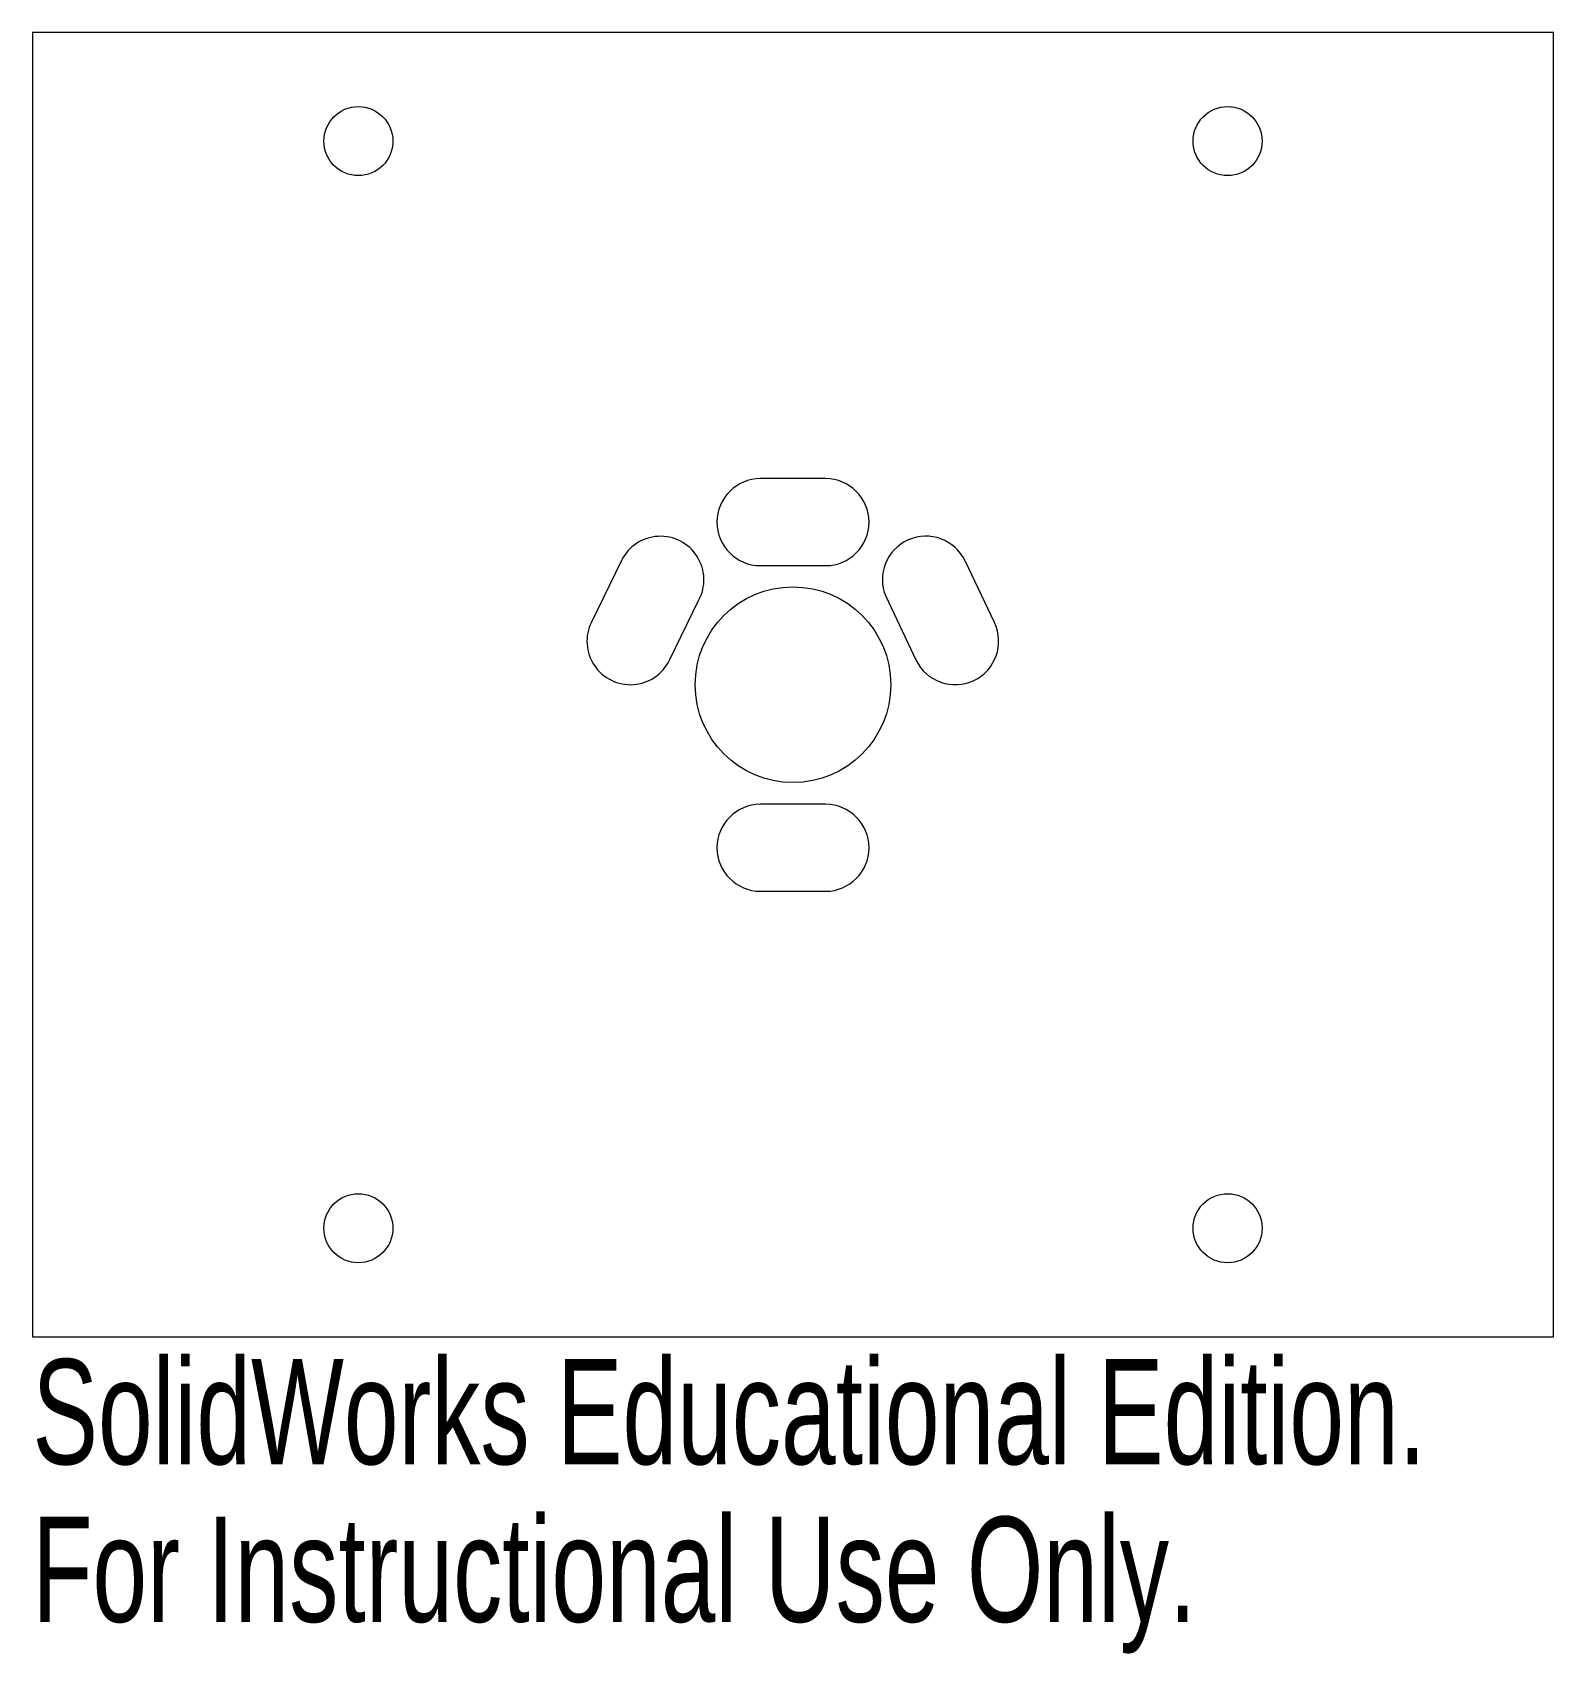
# Model space of a CAD drawing. Header units: millimetres. Extents: x -31.2 to 38.8, y -16.7 to 57.9.
import ezdxf

# ---------------------------------------------------------------- set-up
doc = ezdxf.new("R2010")
doc.units = ezdxf.units.MM
doc.styles.add('SLDTEXTSTYLE0', font='TXT', dxfattribs={"width": 0.7})

msp = doc.modelspace()

# ---------------------------------------------------------------- linework, layer by layer
at = {"color": 7, "linetype": 'Continuous', "lineweight": 15}
for p, q in [((38.813, 57.898), (-31.187, 57.898)), ((-31.187, 57.898), (-31.187, -2.102)), ((38.813, -2.102), (38.813, 57.898)), ((5.313, 37.374), (2.313, 37.374)), ((-4.082, 33.606), (-5.464, 30.775)), ((13.083, 30.758), (11.734, 33.589)), ((2.313, 33.374), (5.313, 33.374)), ((-1.87, 29.021), (-0.528, 31.771)), ((8.081, 31.962), (9.472, 29.038)), ((5.313, 22.398), (2.313, 22.398)), ((2.313, 18.398), (5.313, 18.398)), ((-31.187, -2.102), (38.813, -2.102))]:
    msp.add_line(p, q, dxfattribs=at)
for centre, radius in [((-16.187, 52.898), 1.588), ((23.813, 52.898), 1.588), ((3.813, 27.898), 4.5), ((-16.187, 2.898), 1.587), ((23.813, 2.898), 1.588)]:
    msp.add_circle(centre, radius, dxfattribs=at)
for centre, start, end in [((2.313, 35.374), 90, 270), ((5.313, 35.374), 270, 90), ((-2.287, 32.723), 331.56745, 153.78652), ((9.928, 32.729), 25.47752, 202.56089), ((-3.667, 29.898), 153.96698, 334), ((11.278, 29.898), 205.46829, 25.46829), ((2.313, 20.398), 90, 270), ((5.313, 20.398), 270, 90)]:
    msp.add_arc(centre, 2, start, end, dxfattribs=at)

# ---------------------------------------------------------------- texts
at = {"color": 7, "linetype": 'Continuous', "char_height": 4.83362, "attachment_point": 1, "style": 'SLDTEXTSTYLE0'}
for s, insert in [('SolidWorks Educational Edition.', (-31.187, -3.122)), ('For Instructional Use Only.', (-31.187, -10.372))]:
    msp.add_mtext(s, dxfattribs=dict(at, insert=insert))

doc.saveas('drawing.dxf')
